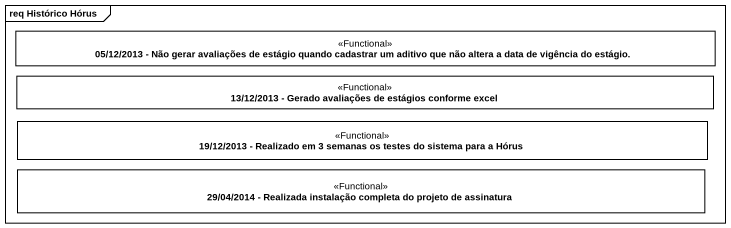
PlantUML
@startuml
mainframe req Histórico Hórus
hide circle
hide empty members
class "05/12/2013 - Não gerar avaliações de estágio quando cadastrar um aditivo que não altera a data de vigência do estágio." as r05_12_2013_Não_gerar <<Functional>>
class "13/12/2013 - Gerado avaliações de estágios conforme excel" as r13_12_2013_Gerado <<Functional>>
class "19/12/2013 - Realizado em 3 semanas os testes do sistema para a Hórus" as r19_12_2013_Realizado_em_3 <<Functional>>
class "29/04/2014 - Realizada instalação completa do projeto de assinatura" as r29_04_2014_Realizada <<Functional>>
@enduml
